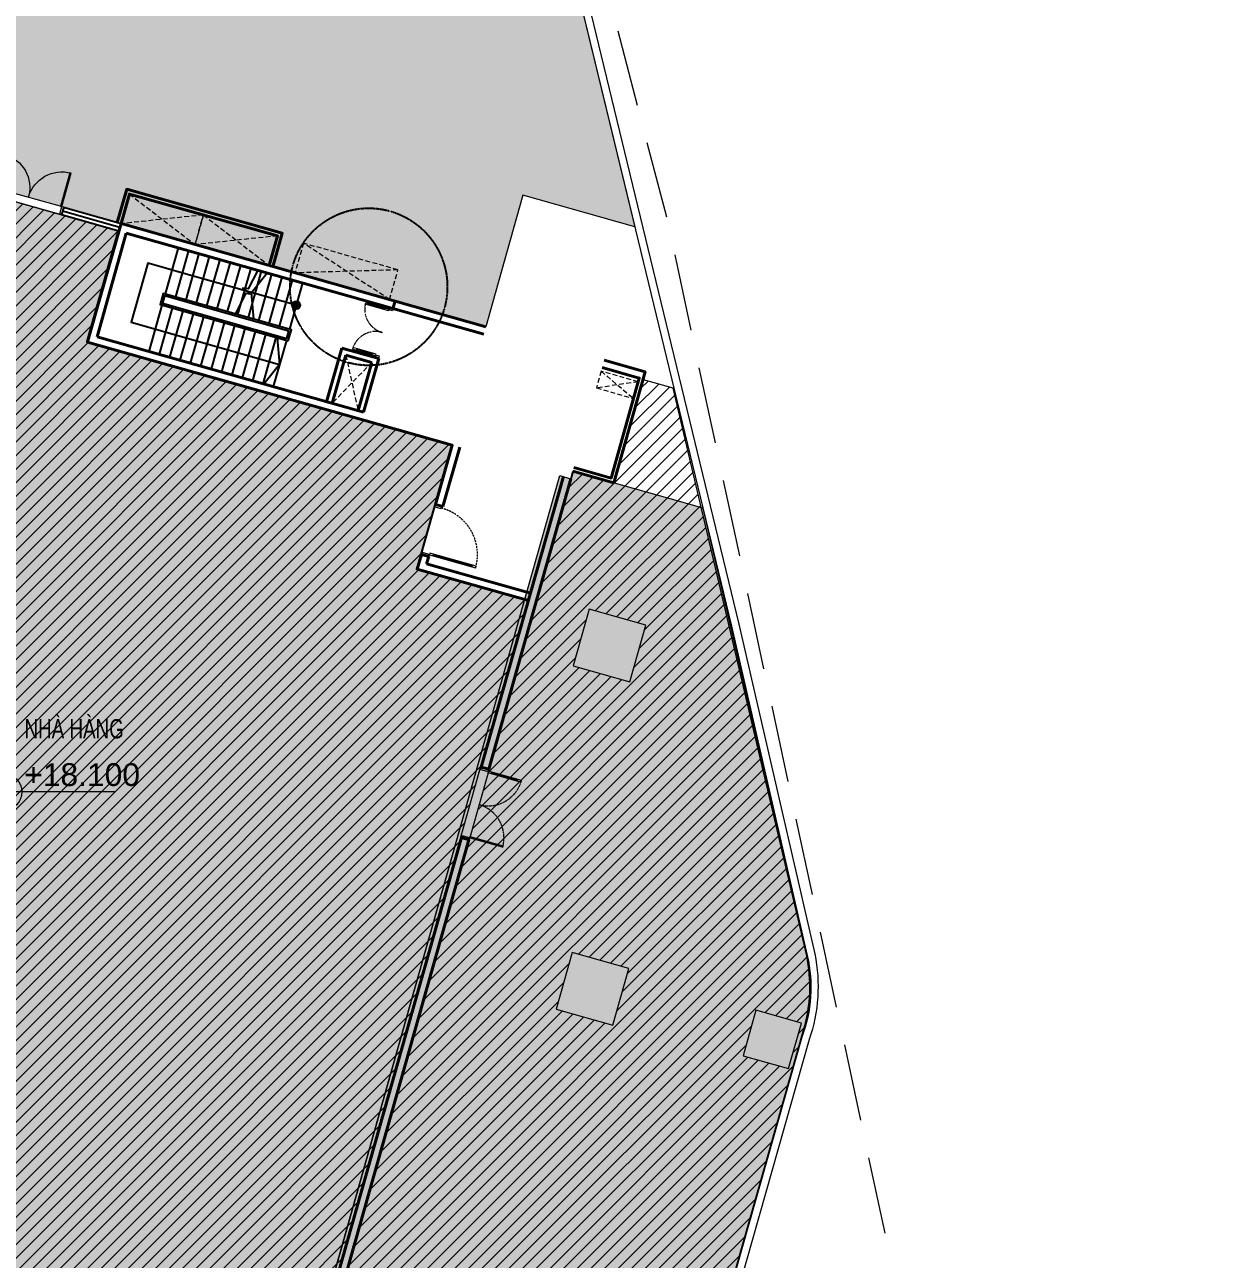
# Model space of a CAD drawing. Header units: millimetres. Extents: x -11451263 to 11578383104, y -507 to 1450429.
# Drawn here: x 12705936 to 12736744, y 1132108 to 1164193 of the extents above; entities that cross this region are included whole.
import ezdxf

# ---------------------------------------------------------------- set-up
doc = ezdxf.new("R2010")
doc.units = ezdxf.units.MM
doc.header["$MEASUREMENT"] = 0
for name, pattern in [('CENTER2', [1.125, 0.75, -0.125, 0.125, -0.125]), ('DASH2-1', [3, 2, -1]), ('HIDDEN', [0.375, 0.25, -0.125]), ('HIDDEN2', [0.1875, 0.125, -0.0625]), ('Xref_ST_MBDV Cot vach 30.7.2022$0$HIDDEN', [0.375, 0.25, -0.125]), ('Xref_ST_MBDV Cot vach 30.7.2022$0$HIDDEN2', [0.1875, 0.125, -0.0625])]:
    doc.linetypes.add(name, pattern=pattern)
doc.layers.get('0').update_dxf_attribs({"linetype": 'CONTINUOUS', "lineweight": 13})
doc.layers.get('Defpoints').update_dxf_attribs({"color": 5, "linetype": 'CONTINUOUS', "lineweight": 13})
for name, color, linetype in [('A-FLOR-STRS-ARROW', 8, 'CONTINUOUS'), ('A-GLAZ', 135, 'CONTINUOUS'), ('KT-Thay', 7, 'CONTINUOUS'), ('NDT Thoat nuoc rua', 3, 'CENTER2')]:
    doc.layers.add(name, color=color, linetype=linetype)
for name, color, linetype, lineweight in [('CUA', 37, 'CONTINUOUS', 13), ('DO DIEN TICH THONG THUY', 141, 'CONTINUOUS', 13), ('KT-Chu viet', 255, 'CONTINUOUS', 20), ('KT-Ghi chu', 26, 'CONTINUOUS', 15), ('KT-Kich thuoc', 159, 'CONTINUOUS', 18), ('KT-lomo nuoc', 3, 'HIDDEN', 5), ('KT-Net cat', 1, 'CONTINUOUS', 40), ('KT-Net cua', 87, 'CONTINUOUS', 9), ('KT-Net thay', 7, 'CONTINUOUS', 25), ('KT-Net to mau', 159, 'CONTINUOUS', 18), ('SPE-MEP-HVAC', 140, 'CONTINUOUS', 0)]:
    doc.layers.add(name, color=color, linetype=linetype, lineweight=lineweight)
doc.styles.add('font unicode ccu', font='arial.ttf')
doc.styles.add('Xref_ST_MBDV Cot vach 30.7.2022$0$Arial', font='arial.ttf', dxfattribs={"width": 0.7})
pattern_1 = [(45, (0, 0), (-176.7766952966369, 176.7766952966369), [])]

# ---------------------------------------------------------------- blocks, each defined once
blk = doc.blocks.new('CAODOSAN')
at = {"layer": 'KT-Ghi chu'}
h = blk.add_hatch(color=256, dxfattribs=at)
edge = h.paths.add_edge_path()
edge.add_ellipse((285.6850406127051, -3.80445271730423e-07), major_axis=(129.8634625370013, 129.863462537001), ratio=0.9999999999999901, start_angle=44.99999988144378, end_angle=134.9999998813966)
edge.add_line((102.0303713493049, -2.328306436538696e-10), (285.6850409932055, -2.328519599359424e-10))
edge.add_line((285.6850409926847, -1.164153218269348e-10), (285.6850409926847, 183.6546703089462))
h = blk.add_hatch(color=256, dxfattribs=at)
edge = h.paths.add_edge_path()
edge.add_ellipse((285.6850409926847, 0), major_axis=(129.863461730703, 129.8634617307027), ratio=0.9999999999999736, start_angle=225.0000000000234, end_angle=314.9999999999766)
edge.add_line((469.3397091152146, -2.328306436538696e-10), (285.6850409916853, -2.328093273717968e-10))
edge.add_line((285.6850409926847, -1.164153218269348e-10), (285.6850409926847, -183.6546695489942))
for p, q in [((285.6850409917533, 285.6850424496224), (285.6850409917533, -285.6850416895468)), ((1406.966578990221, -2.328306436538696e-10), (0, -2.328306436538696e-10))]:
    blk.add_line(p, q, dxfattribs=at)
blk.add_circle((285.6850409926847, 0), 183.654668427603, dxfattribs=at)
at = {"style": 'font unicode ccu'}
for tag, p in [('FL', (493.4913500687107, 59.38122478988953)), ('SL', (489.7535818396136, -291.5645780350314))]:
    blk.add_attdef(tag, p, '', height=230, dxfattribs=at)
blk = doc.blocks.new('double door')
for points in [[(550101.1788338679, 384064.7847221419), (550101.1788338679, 384014.7847221419), (549901.1788338684, 384014.7847221401), (549901.1788338684, 384064.7847221401)], [(549901.1788338684, 384014.7847221401), (549001.1788338684, 384014.7847221401), (549001.1788338684, 383974.7847221401), (549901.1788338684, 383974.7847221401)], [(549901.1788338684, 382214.7847221401), (549001.1788338684, 382214.7847221401), (549001.1788338684, 382254.7847221401), (549901.1788338684, 382254.7847221401)], [(550101.1788338679, 382164.7847221401), (550101.1788338679, 382214.7847221401), (549901.1788338684, 382214.7847221401), (549901.1788338684, 382164.7847221401)]]:
    blk.add_lwpolyline(points, close=True)
at = {"color": 8}
for centre, start, end in [((549901.1788338684, 384014.7847221401), 180, 270), ((549901.1788338684, 382214.7847221401), 90, 180)]:
    blk.add_arc(centre, 900, start, end, dxfattribs=at)
blk = doc.blocks.new('*U344')
for p, q in [((-1260.000000000004, -99.99999999999982), (-1300.000000000004, -99.99999999999987)), ((-1280.000000000004, -99.99999999999982), (-1280.000000000004, -525.0000000000017)), ((-90.00000000000003, -99.99999999999999), (-50.00000000000003, -99.99999999999999)), ((-70.00000000000003, -99.99999999999999), (-70.00000000000016, -525.0000000000018)), ((-1260.000000000004, -525.0000000000017), (-1300.000000000004, -525.0000000000017)), ((-90.00000000000016, -525.0000000000018), (-50.00000000000016, -525.0000000000018))]:
    blk.add_line(p, q)
for points in [[(-1350.000000000004, 99.99999998255913), (-1290.000000000004, 99.99999998255909), (-1290.000000000004, 40.00000000000016), (-1300.000000000004, 40.00000000000017), (-1300.000000000004, 1.70530256582424e-13), (-1350.000000000004, 1.56319401867222e-13)], [(-1300.000000000004, 1.70530256582424e-13), (-1260.000000000004, 1.56319401867222e-13), (-1260.000000000004, -625.0000000000017), (-1300.000000000004, -625.0000000000017)], [(-50, 1.4210854715202e-14), (-90, 2.842170943040401e-14), (-90.00000000000018, -625.0000000000018), (-49.99999999999995, -625.0000000000018)], [(2.66100453930543e-14, 99.99999998255892), (-59.99999999999997, 99.9999999825589), (-59.99999999999999, 40.00000000000001), (-49.99999999999999, 40.00000000000001), (-50, 1.4210854715202e-14), (0, 0)]]:
    blk.add_lwpolyline(points, close=True)
at = {"linetype": 'HIDDEN2'}
for centre, radius, start, end in [((-1300.000000001012, 1.091564172384096e-09), 625.00000000124, 270.0000392677516, 0), ((-49.99999999983451, 2.645776930876309e-10), 625.0000000004187, 180, 269.9999607322483)]:
    blk.add_arc(centre, radius, start, end, dxfattribs=at)
blk = doc.blocks.new('werwrerer')
at = {"layer": 'A-FLOR-STRS-ARROW'}
h = blk.add_hatch(color=256, dxfattribs=at)
edge = h.paths.add_edge_path(flags=0)
edge.add_arc((-12331.56469466165, 7014.003163334914), 99.99999999995295, -269.999948895624, 90.00005110437559, ccw=False)
at = {"layer": 'A-FLOR-STRS-ARROW', "elevation": 1.454275401545444e-10}
for points in [[(-12331.56469465978, 7014.003384606913), (-9171.563871515915, 7013.990783507936), (-8921.563871521503, 7013.991023584269), (-8321.563871521503, 7013.99155875016), (-8321.565298622474, 8613.991558754817), (-12331.56413559057, 8613.987964035943)], [(-11371.55881541222, 7663.975402245298), (-11121.55828025378, 7013.975625228137), (-11371.55774509162, 6413.975402246229)], [(-11121.55774509162, 6413.975625264458), (-11011.49771123752, 6942.266147619113), (-10878.00100553781, 6966.041138687171), (-11118.00306455046, 7063.077800957486), (-10982.05411872454, 7083.596023046412), (-10871.55881541409, 7663.9758481998)]]:
    blk.add_lwpolyline(points, dxfattribs=at)
at = {"layer": 'A-FLOR-STRS-ARROW'}
blk.add_circle((-12331.56469466165, 7014.003163334914), 99.99999999995295, dxfattribs=at)
at = {"layer": 'KT-Net cat'}
for p, q in [((-14772.46801180579, 7761.452904416248, -3.709137056694188e-08), (-14773.77193475887, 9211.452301913872, -3.709136986116692e-08)), ((-14622.60296102427, 7911.587716126814, -3.777186969127058e-08), (-14623.7719954066, 9211.587190496735, -3.777186905909262e-08)), ((-13922.60338465497, 7912.217120354995, -4.094753197738586e-08), (-13923.77227845602, 9212.216594850644, -4.094753198237997e-08)), ((-13772.46857292764, 7762.352053350769, -4.162803117474235e-08), (-13773.77233909257, 9212.351467212662, -4.162803118031244e-08)), ((-7571.256852263585, 6417.927257922478, 1.375573773632793e-06), (-7573.774469746277, 9217.926191830076, 1.375573773632793e-06)), ((-7371.077103294432, 6218.107168585062, -7.066266531630117e-08), (-7373.774550588802, 9218.10602164641, 1.375573773634148e-06)), ((-14772.46801180579, 7761.452904416248, -3.709137056694866e-08), (-13772.4685729295, 7762.3520533517, -4.162803117474235e-08)), ((-14622.60296102427, 7911.587716126814, -3.777186969186011e-08), (-13922.60338465497, 7912.217120354995, -4.094753197738586e-08)), ((-14771.25401449949, 6411.453384497203, -3.709137122341274e-08), (-7571.256852263585, 6417.927257922478, -6.975533305467706e-08)), ((-14771.07416305505, 6211.453465363942, -3.709137132071311e-08), (-14771.25401449949, 6411.453384497203, -3.709137122341274e-08)), ((-14771.07416305505, 6211.453465363942, -3.709137132071311e-08), (-7371.077103294432, 6218.107168584131, -7.066266531977061e-08))]:
    blk.add_line(p, q, dxfattribs=at)
at = {"layer": 'KT-Net thay', "elevation": 1.454275401545444e-10}
blk.add_lwpolyline([(-12081.56407853216, 7963.987039567903), (-12331.56461369619, 8613.986816585064), (-12081.5651488509, 9213.987039567903)], dxfattribs=at)
for points in [[(-12381.56479984336, 7964.07109490782), (-12381.56444305927, 7664.071094910614), (-8921.564366260543, 7663.90119787585), (-8921.564723039046, 7963.90119787585)], [(-12331.56475523859, 7914.071139510721), (-12331.56448765285, 7714.071139506996), (-8971.564410854131, 7713.901153278537), (-8971.564678447321, 7913.9011532804)]]:
    blk.add_lwpolyline(points, close=True, dxfattribs=at)
at = {"layer": 'KT-Thay'}
for p, q in [((-12331.56476346403, 7963.98913109675), (-12331.56545286812, 9213.905161869712)), ((-12051.56476346217, 7963.989285535179), (-12051.56545286812, 9213.90531630721)), ((-11771.56476346403, 7963.989439971745), (-11771.56545286626, 9213.905470744707)), ((-11491.56476346217, 7963.989594408311), (-11491.56545286998, 9213.905625182204)), ((-11211.5647634659, 7963.989748845808), (-11211.56545286998, 9213.90577961877)), ((-10931.56476346403, 7963.989903283305), (-10931.56545286439, 9213.905934057198)), ((-10651.56476346031, 7963.990057720803), (-10651.56545286998, 9213.906088493764)), ((-10371.56476346217, 7963.990212157369), (-10371.56545287184, 9213.906242931262)), ((-10091.5647634659, 7963.990366595797), (-10091.56545287184, 9213.906397368759)), ((-9811.564763465896, 7963.990521031432), (-9811.565452864394, 9213.906551805325)), ((-9531.564763458446, 7963.99067546986), (-9531.565452868119, 9213.906706243753)), ((-9251.564763460308, 7963.990829907358), (-9251.565452868119, 9213.90686068125)), ((-8971.564763465896, 7963.990984344855), (-8971.565452869982, 9213.90701511968)), ((-12331.56436375715, 6414.073190078139), (-12331.56505316496, 7663.989220852032)), ((-12051.5643637646, 6414.073344513774), (-12051.56505316682, 7663.98937528953)), ((-11771.56436376274, 6414.073498952202), (-11771.56505316496, 7663.989529726095)), ((-11491.56436375715, 6414.073653390631), (-11491.56505316496, 7663.989684164524)), ((-11211.56436375901, 6414.073807827197), (-11211.56505316496, 7663.98983860109)), ((-10931.56436375901, 6414.073962264694), (-10931.5650531631, 7663.989993038587)), ((-10651.56436375715, 6414.074116702192), (-10651.56505316682, 7663.990147476085)), ((-10371.56436376274, 6414.074271139689), (-10371.5650531631, 7663.99030191265)), ((-10091.56436375715, 6414.074425577186), (-10091.5650531631, 7663.990456350148)), ((-9811.564363759011, 6414.074580014683), (-9811.565053163096, 7663.990610786714)), ((-9531.564363759011, 6414.074734451249), (-9531.565053168684, 7663.990765224211)), ((-9251.564363766462, 6414.074888888747), (-9251.565053166822, 7663.990919661708)), ((-8971.564363759011, 6414.075043325312), (-8971.565053161234, 7663.991074099205))]:
    blk.add_line(p, q, dxfattribs=at)
at = {"layer": 'CUA', "zscale": -1, "rotation": 89.97301380553962}
blk.add_blockref('*U344', (-14672.4680229146, 7761.405804622918, 1.329798288200612e-07), dxfattribs=at)
blk = doc.blocks.new('*U435')
at = {"linetype": 'HIDDEN', "ltscale": 500}
for p, q in [((320.1221268778434, 1441.361101141281), (0, 0)), ((-353.5010126674359, 1251.014402012662), (673.6231395452794, 190.3466991286193))]:
    blk.add_line(p, q, dxfattribs=at)
blk.add_lwpolyline([(-353.5010126674359, 1251.014402012662), (320.1221268778434, 1441.361101141281), (673.6231395452794, 190.3466991286193), (0, 0)], close=True, dxfattribs=at)
blk = doc.blocks.new('*U437')
at = {"linetype": 'HIDDEN', "ltscale": 500}
for p, q in [((1707.098456839519, 1313.702728419231), (0, 0)), ((-217.5390847184221, 769.8550166231763), (1924.637541557941, 543.847711796055))]:
    blk.add_line(p, q, dxfattribs=at)
blk.add_lwpolyline([(-217.5390847184221, 769.8550166231763), (1707.098456839519, 1313.702728419231), (1924.637541557941, 543.847711796055), (0, 0)], close=True, dxfattribs=at)
blk = doc.blocks.new('*U436')
at = {"linetype": 'HIDDEN', "ltscale": 500}
for p, q in [((839.9530356248578, 704.9673027485641), (0, 0)), ((-122.3657351541124, 433.0434468505366), (962.3187707789704, 271.9238558980275))]:
    blk.add_line(p, q, dxfattribs=at)
blk.add_lwpolyline([(-122.3657351541124, 433.0434468505366), (839.9530356248578, 704.9673027485641), (962.3187707789704, 271.9238558980275), (0, 0)], close=True, dxfattribs=at)
blk = doc.blocks.new('*U371')
for p, q in [((-825.681724070984, 1636.198666714406), (-1466.893990024556, 1355.403120329805)), ((-817.6589885164393, 1617.878303338593), (-833.7044596255289, 1654.51903009022)), ((-1458.871254470011, 1337.082756953991), (-1474.916725579101, 1373.723483705618)), ((-119.6813913199735, 24.00759404262269), (-760.8936572735454, -256.7879523419793)), ((-127.7041268745183, 42.32795741843603), (-111.6586557654287, 5.687230666809349)), ((-768.9163928280902, -238.467588966166), (-752.8709217190005, -275.1083157177927))]:
    blk.add_line(p, q)
for points in [[(-742.1026427464622, 1694.632707862944), (-726.0571716373726, 1657.991981111317), (-1550.473071349078, 1296.969079181267), (-1566.518542458167, 1333.609805932894)], [(-578.956054076991, 1820.660881549142), (-554.8878474133567, 1765.699791421702), (-701.4505482175631, 1701.517997284127), (-705.4619159948355, 1710.678178972033), (-742.1026427464622, 1694.632707862944), (-762.1594816328243, 1740.433616302477)], [(-20.05683888636201, 45.80090843953335), (-36.10230999545161, 82.44163519116005), (-860.5182097071569, -278.58126673889), (-844.4727385980672, -315.2219934905169)], [(183.2034275558331, 80.22726524666453), (159.1352208921987, 135.1883553741045), (12.57252008799228, 71.00656123652963), (16.58388786526468, 61.84637954862296), (-20.05683888636201, 45.80090843953335), (0, 0)]]:
    blk.add_lwpolyline(points, close=True)
at = {"linetype": 'Xref_ST_MBDV Cot vach 30.7.2022$0$HIDDEN2', "ltscale": 200}
for centre, radius, start, end in [((-742.1026427456054, 1694.632707864905), 899.9995063435668, 203.6493024649967, 293.6492631972453), ((-20.0568388859174, 45.8009084394678), 899.9995063423847, 113.6492631972453, 203.649223929494)]:
    blk.add_arc(centre, radius, start, end, dxfattribs=at)
blk = doc.blocks.new('*U373')
blk.add_line((-63.52224243816011, -104.2349495880705), (-1025.341319557326, -525.4285661530464))
for points in [[(183.2034275558333, 80.22726524666405), (207.2716342194676, 25.26617511922404), (60.70893341526101, -38.91561901835053), (56.69756563798865, -29.75543733044378), (20.0568388863619, -45.80090843953349), (0, 0)], [(20.0568388863619, -45.80090843953349), (-1124.965871990938, -547.221880549957), (-1108.920400881848, -583.8626073015835), (36.10230999545144, -82.44163519116)], [(-71.54497799270484, -85.91458621225729), (-55.49950688361537, -122.5553129638838), (-1017.318584002781, -543.7489295288599), (-1033.364055111871, -507.1082027772333)], [(724.7380774389808, -1156.397262509702), (700.6698707753465, -1101.436172382262), (554.1071699711399, -1165.617966519837), (558.1185377484122, -1174.778148207743), (521.4778109967856, -1190.823619316833), (541.5346498831474, -1236.624527756366)]]:
    blk.add_lwpolyline(points, close=True)
at = {"linetype": 'Xref_ST_MBDV Cot vach 30.7.2022$0$HIDDEN', "ltscale": 200}
blk.add_arc((20.0568388863619, -45.80090843953349), 1249.999999878785, 203.6492631972487, 293.6492631972461, dxfattribs=at)
blk = doc.blocks.new('WWW')
at = {"layer": 'Defpoints', "linetype": 'DASH2-1', "lineweight": 13, "ltscale": 1000, "flags": 128}
blk.add_lwpolyline([(11429816.83619249, 1022160.11654377), (11450185.49670112, 1019986.391927242), (11488615.66733754, 1021167.255579472), (11491469.21243858, 1024811.360972404), (11462655.78743005, 1159053.890039921), (11457975.31629252, 1176930.890178204), (11455625.97722399, 1177744.852323532), (11446686.1578691, 1170981.351434231), (11423166.61122441, 1153069.948107719), (11399484.09766066, 1135982.713739872, 0.6848770391193201), (11429816.83619249, 1022160.116543293)], format="xyb", dxfattribs=at)
blk = doc.blocks.new('l5 hatch n')
at = {"true_color": 0xf7f8a5}
h = blk.add_hatch(color=51, dxfattribs=at)
h.dxf.hatch_style = 1
edge = h.paths.add_edge_path()
edge.add_arc((12684587.4922486, 1140504.033595705), 5131.608384792716, 246.7909091952591, 342.0630793144132)
edge.add_line((12689469.68470691, 1138923.653446867), (12693262.23753015, 1152443.42031826))
edge.add_line((12693262.23753015, 1152443.42031826), (12696165.53180598, 1151632.990981469))
edge.add_line((12696165.53180598, 1151632.990981469), (12698169.82998233, 1158813.530870266))
edge.add_line((12698169.82998233, 1158813.530870266), (12695275.63454846, 1159626.127543663))
edge.add_line((12695275.63454846, 1159626.127543663), (12695537.22942532, 1160229.370338423))
edge.add_line((12695537.22942532, 1160229.370338423), (12695976.30983838, 1160975.614203068))
edge.add_line((12695976.30983838, 1160975.614203068), (12696486.57634017, 1161622.453649255))
edge.add_line((12696486.57634017, 1161622.453649255), (12696983.76233744, 1162114.516994335))
edge.add_line((12696983.76233744, 1162114.516994335), (12710894.65941121, 1173414.632316102))
edge.add_arc((12714070.3126922, 1169505.275227614), 5036.650335926849, 18.88153911177801, 129.0876843685117, ccw=False)
edge.add_line((12718835.93924657, 1171135.198584908), (12721789.07813735, 1158939.459373428))
edge.add_line((12721789.07813735, 1158939.459373428), (12718882.82949293, 1159760.680695101))
edge.add_line((12718882.82949293, 1159760.680695101), (12718162.23094282, 1157210.533723067))
edge.add_line((12718162.23094282, 1157210.533723067), (12717917.50149949, 1156344.453644545))
edge.add_line((12717917.50149949, 1156344.453644545), (12706949.70882539, 1159453.73292467))
edge.add_line((12706949.70882539, 1159453.73292467), (12704131.02698927, 1160227.157969425))
edge.add_arc((12703605.79385841, 1157070.374634139), 3200.179818023352, 80.55352660789525, 164.2183450751816)
edge.add_line((12700526.24442363, 1157940.734414011), (12694732.35493939, 1137436.572840147))
edge.add_arc((12688601.94945583, 1138821.960795658), 6284.995718383499, 289.3405762973242, 347.2658373715151, ccw=False)
edge.add_arc((12688601.95420419, 1138821.953708923), 6284.987459005152, 240.7549461340412, 289.3405568487875, ccw=False)
edge.add_line((12685531.44922193, 1133338.062160596), (12682565.18830405, 1135787.711790449))
at = {"true_color": 0xf1f36d}
h = blk.add_hatch(color=51, dxfattribs=at)
h.dxf.hatch_style = 1
edge = h.paths.add_edge_path()
edge.add_line((12656298.80134766, 1109535.557435368), (12653221.62198788, 1105809.459323321))
edge.add_line((12653221.62198788, 1105809.459323321), (12649655.68752882, 1101491.492040846))
edge.add_line((12649655.68752882, 1101491.492040846), (12652123.06419075, 1099453.839752336))
edge.add_line((12652123.06419075, 1099453.839752336), (12653523.9519049, 1101150.163338106))
edge.add_line((12653523.9519049, 1101150.163338106), (12659406.68150398, 1096292.068830307))
edge.add_line((12659406.68150398, 1096292.068830307), (12653633.6088363, 1089295.89890154))
edge.add_arc((12644815.77868873, 1100363.76897565), 14151.03800040059, 285.2089487290357, 308.54451609283365, ccw=False)
edge.add_line((12648528.16053081, 1086708.363542365), (12639997.49780938, 1083466.374458999))
edge.add_arc((12638541.68254624, 1087297.068728429), 4098.001545417509, 185.0009522752696, 290.80877027961463, ccw=False)
edge.add_arc((12696752.90760365, 1084935.442649985), 62325.86542817719, 168.3731970776644, 178.1570554483237, ccw=False)
edge.add_arc((12696843.70367224, 1084920.722239567), 62417.76527470844, 161.7911481637545, 168.3767589851651, ccw=False)
edge.add_arc((12644152.25847912, 1102453.095281032), 6888.964314798, 146.5663284402962, 163.3658190839157, ccw=False)
edge.add_line((12638403.25095712, 1106248.716685041), (12646045.28472279, 1115493.601350392))
edge.add_arc((12646662.25335985, 1114983.600920159), 800.4690737037384, 50.484602841932826, 140.4220835182263, ccw=False)
edge.add_line((12647171.58027014, 1115601.125685986), (12648430.3880579, 1114561.554957429))
edge.add_arc((12648856.735912, 1115077.816125907), 669.5506603502787, 230.4488270478515, 324.9010922184792)
edge.add_line((12649404.53593456, 1114692.831422233), (12653634.7882432, 1119815.209846795))
edge.add_arc((12652784.47813034, 1120517.427843955), 1102.786200299066, 320.4488276841646, 392.3574911413926)
edge.add_arc((12656621.19350976, 1122948.29038935), 3439.182273536708, 132.6961391522161, 212.3574911413992, ccw=False)
edge.add_line((12654289.04911451, 1125475.952793689), (12666004.72675876, 1139669.725482965))
edge.add_line((12666004.72675876, 1139669.725482965), (12667791.13812613, 1141343.918540631))
edge.add_arc((12671647.26861477, 1137229.318191882), 5639.120354746039, 51.52005292279148, 133.1426992224218, ccw=False)
edge.add_line((12675156.15877705, 1141643.768124132), (12685404.16517224, 1133183.793658648))
edge.add_arc((12688605.27885574, 1138819.223067315), 6481.141368215428, 240.4019661416034, 283.60976593788)
edge.add_arc((12688605.27885575, 1138819.223067312), 6481.141368212295, 283.6097659378702, 344.3508600315127)
edge.add_line((12694846.17450415, 1137070.96252022), (12699656.29223404, 1154126.535119132))
edge.add_line((12699656.29223404, 1154126.535119132), (12700718.70818416, 1157886.349665378))
edge.add_arc((12703605.66459206, 1157070.578435883), 2999.999999998468, 74.1697540422137, 164.2212270996967, ccw=False)
edge.add_line((12704424.02905953, 1159956.800810957), (12708354.93456482, 1158842.225087786))
edge.add_line((12708354.93456482, 1158842.225087786), (12707538.30266055, 1155962.113147489))
edge.add_line((12707538.30266055, 1155962.113147489), (12717047.34468338, 1153265.030596474))
edge.add_line((12717047.34468338, 1153265.030596474), (12716133.74354226, 1150042.01286954))
edge.add_line((12716133.74354226, 1150042.01286954), (12718927.12437144, 1149252.683279211))
edge.add_line((12718927.12437144, 1149252.683279211), (12710153.50368851, 1118203.468706878))
edge.add_line((12710153.50368851, 1118203.468706878), (12688240.19109857, 1124395.544198849))
edge.add_arc((12687913.88261041, 1123240.761634654), 1200.000000004759, 74.2212272805186, 140.4475101563667)
edge.add_line((12686988.63276804, 1124004.903459972), (12684675.03587604, 1121203.387725945))
edge.add_line((12684675.03587604, 1121203.387725945), (12673533.34863237, 1130404.611428166))
edge.add_line((12673533.34863237, 1130404.611428166), (12668249.36014265, 1124006.272497059))
edge.add_line((12668249.36014265, 1124006.272497059), (12674302.07586798, 1119007.712615399))
edge.add_line((12674302.07586798, 1119007.712615399), (12672391.77459775, 1116694.544181657))
edge.add_line((12672391.77459775, 1116694.544181657), (12666338.98353315, 1121693.166096698))
edge.add_line((12666338.98353315, 1121693.166096698), (12662391.073776, 1116912.579542304))
edge.add_line((12662391.073776, 1116912.579542304), (12670022.46730101, 1110610.288206432))
edge.add_line((12670022.46730101, 1110610.288206432), (12668112.16612281, 1108297.119984699))
edge.add_line((12668112.16612281, 1108297.119984699), (12660417.05188652, 1114522.341950322))
edge.add_line((12660417.05188652, 1114522.341950322), (12656298.80134766, 1109535.557435368))
at = {"true_color": 0xd0c825}
h = blk.add_hatch(color=52, dxfattribs=at)
h.dxf.hatch_style = 1
edge = h.paths.add_edge_path()
edge.add_line((12653221.54028233, 1105809.360387622), (12656531.1886069, 1109820.207334183))
edge.add_line((12656531.1886069, 1109820.207334183), (12664318.84109465, 1103388.871476878))
edge.add_line((12664318.84109465, 1103388.871476878), (12674410.01311976, 1115604.937494554))
edge.add_line((12674410.01311976, 1115604.937494554), (12675335.27969686, 1114840.817614503))
edge.add_line((12675335.27969686, 1114840.817614503), (12680975.06869196, 1121667.515478388))
edge.add_line((12680975.06869196, 1121667.515478388), (12677927.34151939, 1124184.202651159))
edge.add_line((12677927.34151939, 1124184.202651159), (12677799.98809209, 1124029.991417601))
edge.add_line((12677799.98809209, 1124029.991417601), (12676049.86904357, 1121908.768906121))
edge.add_line((12676049.86904357, 1121908.768906121), (12673659.44352633, 1123883.112491033))
edge.add_line((12673659.44352633, 1123883.112491033), (12675537.90656697, 1126157.728195926))
edge.add_line((12675537.90656697, 1126157.728195926), (12672260.99307659, 1128863.926375085))
edge.add_line((12672260.99307659, 1128863.926375085), (12673533.3486408, 1130404.611421202))
edge.add_line((12673533.3486408, 1130404.611421202), (12682091.99769846, 1123336.557647576))
edge.add_line((12682091.99769846, 1123336.557647576), (12684675.03587775, 1121203.387728025))
edge.add_line((12684675.03587775, 1121203.387728025), (12686988.61520918, 1124004.88219859))
edge.add_arc((12687913.88261041, 1123240.761634658), 1200.000000000648, 74.22122728038158, 140.4488267477348, ccw=False)
edge.add_line((12688240.19109857, 1124395.544198849), (12691580.75259921, 1123451.597167782))
edge.add_line((12691580.75259921, 1123451.597167782), (12690669.80784393, 1120227.829856598))
edge.add_line((12690669.80784393, 1120227.829856598), (12694134.15711283, 1119248.903353974))
edge.add_line((12694134.15711283, 1119248.903353974), (12693372.76996311, 1116554.409541836))
edge.add_line((12693372.76996311, 1116554.409541836), (12703958.27679706, 1113563.248384622))
edge.add_line((12703958.27679706, 1113563.248384622), (12705630.60536487, 1119481.510609534))
edge.add_line((12705630.60536487, 1119481.510609534), (12707372.40367108, 1118989.328014743))
edge.add_line((12707372.40367108, 1118989.328014743), (12705690.45350248, 1113073.801176439))
edge.add_line((12705690.45350248, 1113073.801176439), (12715219.09126942, 1110380.787888815))
edge.add_line((12715219.09126942, 1110380.787888815), (12716089.37301481, 1113460.651815395))
edge.add_line((12716089.37301481, 1113460.651815395), (12714355.38897377, 1113950.626079463))
edge.add_line((12714355.38897377, 1113950.626079463), (12713104.30842312, 1114304.516252319))
edge.add_line((12713104.30842312, 1114304.516252319), (12712911.8595886, 1114358.953795352))
edge.add_line((12712911.8595886, 1114358.953795352), (12713659.53761279, 1117004.932176647))
edge.add_line((12713659.53761279, 1117004.932176647), (12710099.11893093, 1118011.004948884))
edge.add_line((12710099.11893093, 1118011.004948884), (12719838.06911317, 1152476.45141))
edge.add_line((12719838.06911317, 1152476.45141), (12720126.76474443, 1152394.874253343))
edge.add_line((12720126.76474443, 1152394.874253343), (12720181.07984723, 1152587.357700811))
edge.add_line((12720181.07984723, 1152587.357700811), (12723035.99638287, 1151780.639878468))
edge.add_line((12723035.99638287, 1151780.639878468), (12723488.42942354, 1151652.795231252))
edge.add_line((12723488.42942354, 1151652.795231252), (12723558.59681522, 1151631.781298203))
edge.add_line((12723558.59681522, 1151631.781298203), (12726270.87126423, 1140000.852416429))
edge.add_arc((12722707.27613944, 1139169.839854852), 3659.20648377699, -20.62997097686349, 13.126505347259808, ccw=False)
edge.add_line((12726131.83733227, 1137880.587076103), (12717226.81212441, 1106474.836177157))
edge.add_line((12717226.81212441, 1106474.836177157), (12703088.12013027, 1110483.828320636))
edge.add_line((12703088.12013027, 1110483.828320636), (12703142.49899138, 1110676.293836714))
edge.add_line((12703142.49899138, 1110676.293836714), (12689790.07579277, 1114385.110276036))
edge.add_line((12689790.07579277, 1114385.110276036), (12684557.68933789, 1118705.690776347))
edge.add_line((12684557.68933789, 1118705.690776347), (12682513.49110512, 1120393.785630547))
edge.add_line((12682513.49110512, 1120393.785630547), (12672645.15164835, 1108444.293324454))
edge.add_line((12672645.15164835, 1108444.293324454), (12676732.67152417, 1105069.151408483))
edge.add_line((12676732.67152417, 1105069.151408483), (12675354.21755942, 1103400.068305308))
edge.add_arc((12674378.79474544, 1082968.317322627), 20455.02133668669, 87.26674382541839, 114.3025353969381)
edge.add_arc((12674378.79474545, 1082968.317322573), 20455.02133674201, 114.3025353969195, 128.745856548091)
edge.add_line((12661576.67043913, 1098921.796915812), (12653221.54028233, 1105809.360387622))
for points, elevation in [([(12682565.18830405, 1135787.711790449, 0.4414287626371316), (12689469.68470691, 1138923.653446867), (12693262.23753015, 1152443.42031826), (12696165.53180598, 1151632.990981469), (12698169.82998233, 1158813.530870266), (12695275.63454846, 1159626.127543663), (12695537.22942532, 1160229.370338423), (12695976.30983838, 1160975.614203068), (12696486.57634017, 1161622.453649255), (12696983.76233744, 1162114.516994335), (12710894.65941121, 1173414.632316102, -0.5217108144729766), (12718835.93924657, 1171135.198584908), (12721789.07813735, 1158939.459373428), (12718882.82949293, 1159760.680695101), (12718162.23094282, 1157210.533723067), (12717917.50149949, 1156344.453644545), (12706949.70882539, 1159453.73292467), (12704131.02698927, 1160227.157969425, 0.3821869675191892), (12700526.24442363, 1157940.734414011), (12694732.35493939, 1137436.572840147, -0.2582696923616686), (12690683.43130833, 1132891.648453309, -0.2152286726347439), (12685531.44922193, 1133338.062160596), (12682565.18830405, 1135787.711790449, 0.8659839371369549)], 1.530287798322521e-10), ([(12667791.13812613, 1141343.918540631, -0.3720091501662979), (12675156.15877705, 1141643.768124132), (12685404.16517224, 1133183.793658648, 0.190795473922536), (12690130.34183176, 1132520.066270253, 0.2714180074782772), (12694846.17450415, 1137070.96252022), (12699656.29223404, 1154126.535119132), (12700718.70818416, 1157886.349665378, -0.4144767146073327), (12704424.02905953, 1159956.800810957), (12708354.93456482, 1158842.225087786), (12707538.30266055, 1155962.113147489), (12717047.34468338, 1153265.030596474), (12716133.74354226, 1150042.01286954), (12718927.12437144, 1149252.683279211), (12710153.50368851, 1118203.468706878), (12688240.19109857, 1124395.544198849, 0.297287786891019), (12686988.63276804, 1124004.903459972), (12684675.03587604, 1121203.387725945), (12673533.34863237, 1130404.611428166), (12668249.36014265, 1124006.272497059), (12674302.07586798, 1119007.712615399), (12672391.77459775, 1116694.544181657), (12666338.98353315, 1121693.166096698)], 3.807828033907247e-10), ([(12710099.11893093, 1118011.004948884), (12719838.06911317, 1152476.45141), (12720126.76474443, 1152394.874253343), (12720181.07984723, 1152587.357700811), (12723035.99638287, 1151780.639878468), (12723488.42942354, 1151652.795231252), (12723558.59681522, 1151631.781298203), (12726270.87126423, 1140000.852416429, -0.1483648677375118), (12726131.83733227, 1137880.587076103), (12717226.81212441, 1106474.836177157)], 1.386248028693859e-08)]:
    blk.add_lwpolyline(points, format="xyb", dxfattribs=dict(elevation=elevation))
blk = doc.blocks.new('A$C59794006')
at = {"layer": 'NDT Thoat nuoc rua'}
blk.add_circle((-31958.77994917519, 132072.3219402602, 1.232455771270315e-05), 2043.530517833414, dxfattribs=at)
blk = doc.blocks.new('*U498')
at = {"layer": 'KT-lomo nuoc', "ltscale": 500}
for p, q in [((-2278.568247063789, -1144.835372695558), (-359.1611217704217, 714.8356432029664)), ((-2637.72936883421, -429.9904324402519), (0, -0.009297052340116352))]:
    blk.add_line(p, q, dxfattribs=at)
blk.add_lwpolyline([(-2278.568247063789, -1144.835372695558), (-2637.72936883421, -429.9904324402519), (-359.1611217704217, 714.8356432029664), (0, -0.009297052340116352)], close=True, dxfattribs=at)

msp = doc.modelspace()

# ---------------------------------------------------------------- hatches: boundary and pattern name
at = {"layer": 'DO DIEN TICH THONG THUY'}
h = msp.add_hatch(dxfattribs=at)
h.set_pattern_fill('ANSI31', color=256, scale=2000)
h.set_pattern_definition(pattern_1)
edge = h.paths.add_edge_path(flags=16)
edge.add_arc((12676284.85399837, 1129496.239014015), 765, 0, 360)
edge = h.paths.add_edge_path(flags=16)
edge.add_arc((12700955.42256879, 1153759.437896409), 765, 0, 360)
edge = h.paths.add_edge_path(flags=16)
edge.add_arc((12698589.68594214, 1145387.26433076), 765, 0, 360)
edge = h.paths.add_edge_path(flags=16)
edge.add_arc((12696223.94931548, 1137015.090765114), 765, 0, 360)
edge = h.paths.add_edge_path(flags=16)
edge.add_arc((12691270.09134918, 1124383.632634618), 765, 0, 360)
edge = h.paths.add_edge_path(flags=16)
edge.add_arc((12693858.21290864, 1128642.917159338), 765, 0, 360)
edge = h.paths.add_edge_path(flags=16)
edge.add_arc((12687505.64097479, 1129891.763513735), 765, 0, 360)
edge = h.paths.add_edge_path(flags=16)
edge.add_arc((12681028.76916716, 1135240.607462442), 765, 0, 360)
edge = h.paths.add_edge_path(flags=16)
edge.add_arc((12676171.11531145, 1139252.240423974), 765, 0, 360)
edge = h.paths.add_edge_path(flags=16)
edge.add_arc((12668814.43441906, 1139452.605388946), 765, 0, 360)
edge = h.paths.add_edge_path()
edge.add_line((12660618.0955962, 1133116.294801484), (12661774.67977608, 1132161.144187817))
edge.add_line((12661774.67977608, 1132161.144187817), (12660943.9493438, 1131155.219402785))
edge.add_line((12660943.9493438, 1131155.219402785), (12664550.87870849, 1128182.445270939))
edge.add_line((12664550.87870849, 1128182.445270939), (12669531.97286336, 1134224.023291411))
edge.add_arc((12671858.66182366, 1132305.740230088), 3015.508484702943, 50.45854521796491, 140.4954742065073, ccw=False)
edge.add_line((12673778.44411294, 1134631.192311529), (12677224.03579884, 1131791.390149101))
edge.add_line((12677224.03579884, 1131791.390149101), (12675183.58391025, 1129320.623486632))
edge.add_line((12675183.58391025, 1129320.623486632), (12684800.37497924, 1121378.71631859))
edge.add_line((12684800.37497924, 1121378.71631859), (12686977.04936666, 1124014.433705632))
edge.add_arc((12687913.88261003, 1123240.761635872), 1214.99999893561, 74.2212272472322, 140.4488267809248, ccw=False)
edge.add_line((12688244.26995468, 1124409.978980899), (12710239.37954154, 1118194.78960973))
edge.add_line((12710239.37954154, 1118194.78960973), (12719004.84261177, 1149215.13497539))
edge.add_line((12719004.84261177, 1149215.13497539), (12716115.22990296, 1150031.656944695))
edge.add_line((12716115.22990296, 1150031.656944695), (12717026.17484334, 1153255.425239264))
edge.add_line((12717026.17484334, 1153255.425239264), (12707549.99076439, 1155933.124761953))
edge.add_line((12707549.99076439, 1155933.124761953), (12708366.67341168, 1158823.305319676))
edge.add_line((12708366.67341168, 1158823.305319676), (12704419.93847454, 1159942.369073485))
edge.add_arc((12703605.66600884, 1157070.577740954), 2985.000017755888, 74.16975771881688, 164.2212272073828)
edge.add_line((12700733.14436436, 1157882.27011373), (12694857.37047026, 1137055.357126778))
edge.add_arc((12688605.28026027, 1138819.22239432), 6496.141368214844, 240.3904148028216, 344.2449621740381, ccw=False)
edge.add_line((12685395.61917933, 1133171.397288907), (12674943.50351473, 1141809.616182192))
edge.add_arc((12671808.72783129, 1138016.584490056), 4920.762949279338, 50.42774941517961, 112.6359733408078)
edge.add_arc((12673781.53613584, 1133285.591425762), 10046.60609756933, 112.6359733408056, 140.6167613976565)
edge.add_line((12666016.32113206, 1139660.207494579), (12664948.08066024, 1138359.50272679))
edge.add_line((12664948.08066024, 1138359.50272679), (12666104.69630604, 1137404.326127385))
edge.add_line((12666104.69630604, 1137404.326127385), (12665130.44260648, 1136224.610174756))
edge.add_line((12665130.44260648, 1136224.610174756), (12663973.85833919, 1137179.760860602))
edge.add_line((12663973.85833919, 1137179.760860602), (12660618.0955962, 1133116.294801484))
h = msp.add_hatch(dxfattribs=at)
h.set_pattern_fill('ANSI31', color=256, scale=2000)
h.set_pattern_definition(pattern_1)
h.paths.add_polyline_path([(12720607.0950816, 1149001.390247741), (12720191.05160927, 1147529.042528691), (12721663.39932832, 1147112.999056357), (12722079.44376072, 1148585.347312439)], flags=16)
h.paths.add_polyline_path([(12720165.9962189, 1140085.369132365), (12719749.95274656, 1138613.021413315), (12721222.30046561, 1138196.977940981), (12721638.34489802, 1139669.326197063)], flags=16)
h.paths.add_polyline_path([(12717800.26036909, 1131713.195347206), (12717384.21689675, 1130240.847628156), (12718856.5646158, 1129824.804155821), (12719272.60904821, 1131297.152411903)], flags=16)
h.paths.add_polyline_path([(12715434.52296559, 1123341.022001075), (12715018.47949325, 1121868.674282025), (12716490.8272123, 1121452.630809691), (12716906.87164471, 1122924.979065773)], flags=16)
h.paths.add_polyline_path([(12724936.80302604, 1138581.401564792), (12724602.33670347, 1137397.749471027), (12725785.98879724, 1137063.283148463), (12726120.4551198, 1138246.935242227)], flags=16)
h.paths.add_polyline_path([(12722571.06562254, 1130209.228218661), (12722236.59929997, 1129025.576124897), (12723420.25139374, 1128691.109802333), (12723754.7177163, 1129874.761896096)], flags=16)
h.paths.add_polyline_path([(12720205.32821904, 1121837.05487253), (12719870.86189647, 1120653.402778765), (12721054.51399024, 1120318.936456202), (12721388.9803128, 1121502.588549965)], flags=16)
edge = h.paths.add_edge_path()
edge.add_line((12722012.39161708, 1154963.93491466), (12721251.00442833, 1152269.440241338))
edge.add_line((12721251.00442833, 1152269.440241338), (12720191.50542149, 1152568.82438126))
edge.add_line((12720191.50542149, 1152568.82438126), (12710460.71295953, 1118132.247479303))
edge.add_line((12710460.71295953, 1118132.247479303), (12713925.68209529, 1117153.146026464))
edge.add_line((12713925.68209529, 1117153.146026464), (12713290.12344399, 1114906.304694237))
edge.add_line((12713290.12344399, 1114906.304694237), (12714541.13320143, 1114552.805017038))
edge.add_line((12714541.13320143, 1114552.805017038), (12714373.90262583, 1113960.982193477))
edge.add_line((12714373.90262583, 1113960.982193477), (12718965.99473061, 1112663.387875285))
edge.add_line((12718965.99473061, 1112663.387875285), (12726183.47050923, 1138095.398377383))
edge.add_arc((12722304.40612732, 1139196.257203224), 4032.24883079567, 344.1563265621484, 371.4635442481339)
edge.add_line((12726256.21707243, 1139997.644055848), (12722789.40447786, 1154744.373286447))
edge.add_line((12722789.40447786, 1154744.373286447), (12722012.39161708, 1154963.93491466))

# ---------------------------------------------------------------- linework, layer by layer
at = {"layer": 'A-GLAZ'}
msp.add_line((12706949.70882539, 1159453.73292467), (12706893.96798984, 1159256.470068908), dxfattribs=at)
for points in [[(12706893.96798984, 1159256.470068908), (12708385.18338912, 1158833.648283998)], [(12706921.16037513, 1159352.701988004), (12708412.37578567, 1158929.880199902)], [(12706948.35276042, 1159448.933907101), (12708439.5681797, 1159026.112116521)]]:
    msp.add_lwpolyline(points, dxfattribs=at)
at = {"layer": 'DO DIEN TICH THONG THUY', "elevation": 2.697206872064481e-08}
msp.add_lwpolyline([(12669531.97286336, 1134224.023291411, -0.4144023541561863), (12673778.44411294, 1134631.192311529), (12677224.03579884, 1131791.390149101), (12675183.58391025, 1129320.623486632), (12684800.37497924, 1121378.71631859), (12686977.04936666, 1124014.433705632, -0.2972940396488661), (12688244.26995468, 1124409.978980899), (12710239.37954154, 1118194.78960973), (12719004.84261177, 1149215.13497539), (12716115.22990296, 1150031.656944695), (12717026.17484334, 1153255.425239264), (12707549.99076439, 1155933.124761953), (12708366.67341168, 1158823.305319676), (12704419.93847454, 1159942.369073485, 0.4144766963598117), (12700733.14436436, 1157882.27011373), (12694857.37047026, 1137055.357126778, -0.4869472006344374), (12685395.61917933, 1133171.397288907), (12674943.50351473, 1141809.616182192, 0.2783032146391399), (12669914.84974525, 1142558.294938577, 0.1226994700688916)], format="xyb", dxfattribs=at)
at = {"layer": 'DO DIEN TICH THONG THUY'}
msp.add_lwpolyline([(12722012.39161708, 1154963.93491466), (12721251.00442833, 1152269.440241338), (12720191.50542149, 1152568.82438126), (12710460.71295953, 1118132.247479303), (12713925.68209529, 1117153.146026464), (12713290.12344399, 1114906.304694237), (12714541.13320143, 1114552.805017038), (12714373.90262583, 1113960.982193477), (12718965.99473061, 1112663.387875285), (12726183.47050923, 1138095.398377383, 0.1197172845294666), (12726256.21707243, 1139997.644055848), (12722789.40447786, 1154744.373286447)], format="xyb", close=True, dxfattribs=at)
for points, elevation in [([(12720607.0950816, 1149001.390247741), (12720191.05160927, 1147529.042528691), (12721663.39932832, 1147112.999056357), (12722079.44376072, 1148585.347312439)], 2.697206872064481e-08), ([(12720165.9962189, 1140085.369132365), (12719749.95274656, 1138613.021413315), (12721222.30046561, 1138196.977940981), (12721638.34489802, 1139669.326197063)], 2.708572779761246e-08), ([(12724936.80302604, 1138581.401564792), (12724602.33670347, 1137397.749471027), (12725785.98879724, 1137063.283148463), (12726120.4551198, 1138246.935242227)], 2.704913210558889e-08)]:
    msp.add_lwpolyline(points, close=True, dxfattribs=dict(at, elevation=elevation))
at = {"layer": 'KT-Net cat'}
for p, q in [((12715559.81969558, 1157010.664205515, 1.338108647625639e-06), (12717917.50068398, 1156344.450758524)), ((12715505.4349244, 1156818.20045136, 1.338108647625639e-06), (12717863.1159128, 1156151.987004369)), ((12707622.88915714, 1156135.944376811, 2.750773792580499e-06), (12707568.50438598, 1155943.480622652, 1.30453735361624e-06)), ((12707815.3529113, 1156081.559605646, 1.305444685880941e-06), (12714744.04842243, 1154123.707741609, 1.338108649085185e-06)), ((12707568.50438598, 1155943.480622652, 1.30453735361624e-06), (12714689.66365127, 1153931.243987449, 1.338108649084426e-06)), ((12719934.30098644, 1152449.259010933), (12717799.99401511, 1144896.099658537)), ((12720126.76474443, 1152394.874253343), (12717992.45777563, 1144841.714909905)), ((12716717.16651314, 1152086.401726357, -1.507614618515732e-09), (12716717.16651949, 1152086.401724565, -1.507614618515732e-09)), ((12717799.99401511, 1144896.099658537), (12717992.45777563, 1144841.714909905)), ((12717283.338818, 1143067.693957578), (12710847.96789405, 1120293.377641634)), ((12717475.80257853, 1143013.309208945), (12711040.43165457, 1120238.992893001)), ((12717283.338818, 1143067.693957578), (12717475.80257853, 1143013.309208945))]:
    msp.add_line(p, q, dxfattribs=at)
for points, elevation in [([(12708342.42897684, 1159050.093543442), (12708587.16054137, 1159916.180409497), (12712628.9857554, 1158774.075330986), (12712382.47131309, 1157904.664908431)], 1.457078865743953e-05), ([(12708438.66085096, 1159022.901147354), (12708656.20001939, 1159792.756139298), (12712505.47498385, 1158705.060295788), (12712286.26390966, 1157931.943756012)], 1.457078865743953e-05), ([(12714689.66365127, 1153931.243987449), (12717047.34468338, 1153265.030596474), (12716612.26651331, 1151725.320145505)], -1.507614618515732e-09), ([(12717239.80843756, 1153210.645825357), (12716804.7302713, 1151670.935387915)], -1.507614618515732e-09), ([(12716804.7302713, 1151670.935387915), (12716612.26651331, 1151725.320145505)], -1.507614618515732e-09)]:
    msp.add_lwpolyline(points, dxfattribs=dict(at, elevation=elevation))
for points in [[(12720181.14949646, 1152587.33801993), (12721240.6485033, 1152287.953880007), (12722056.42046139, 1155174.912352921), (12720996.92133323, 1155474.296482207)], [(12720208.34187525, 1152683.569898928), (12721171.6090031, 1152411.3781378), (12721905.80382374, 1155009.640969941), (12720942.53658319, 1155281.832722076)], [(12716242.51305744, 1150426.940385532), (12716133.74354226, 1150042.01286954)], [(12716434.97681543, 1150372.555627942), (12716242.51305744, 1150426.940385532)], [(12716434.97681543, 1150372.555627942), (12716380.59205784, 1150180.091869946)], [(12719023.35625044, 1149225.490900418), (12716133.74354226, 1150042.012869541)], [(12719077.74100803, 1149417.954658414), (12716380.59205784, 1150180.091869946)]]:
    msp.add_lwpolyline(points, dxfattribs=at)
at = {"layer": 'KT-Net cua', "elevation": -2.108423794027069e-09}
for points in [[(12669830.55075567, 1142756.086208699, -0.2928743732055457), (12675287.71339066, 1141794.509921329), (12681281.7861587, 1136844.379550725, 0.5644825679610956), (12689365.97738051, 1139284.669941103), (12695085.28005344, 1159688.036122554, -0.1237807818447552), (12696854.45024449, 1162267.144696137), (12710989.16260947, 1173749.06990321, -0.5060665347596186), (12719028.22578766, 1171190.924873532), (12724495.62320385, 1148611.914701797), (12726466.35739189, 1140043.183588475, -0.1334181393599056), (12726322.77527029, 1137820.818341783), (12715910.51503018, 1101099.324309408), (12715910.51503018, 1101099.324309408, -0.2736962313242766), (12693867.26035872, 1095014.691988432), (12693867.26035872, 1095014.691988432), (12693867.26035872, 1095014.691988432), (12693867.26035872, 1095014.691988432, -0.1569564258839065), (12687715.69158248, 1098213.837160395, 0.3630403636498065), (12661725.05436469, 1098787.38043317)], [(12669909.07662194, 1142572.139469888, -0.2930792818570974), (12675156.15936195, 1141643.767702149), (12681151.04819878, 1136692.963391294, 0.5640428438833838), (12689559.18131073, 1139232.924091752), (12695275.63513314, 1159626.12712155, -0.123283439034603), (12696983.7629221, 1162114.516572187), (12711111.08503206, 1173590.438519113, -0.505192603905608), (12718835.93983126, 1171135.198162763), (12724300.96983379, 1148565.964828698), (12726270.87184891, 1140000.851994273, -0.1335932769556973), (12726131.83791693, 1137880.586653938), (12715731.79902697, 1101202.194333038, -0.2732098181688706), (12693910.26965845, 1095210.256054512, -0.1573448971316688), (12687852.83855312, 1098359.588156382, 0.3634284592786584), (12661583.94802571, 1098930.615214295)]]:
    msp.add_lwpolyline(points, format="xyb", dxfattribs=at)

# ---------------------------------------------------------------- block references
at = {"rotation": 164.1697029378736}
msp.add_blockref('werwrerer', (12703043.37130439, 1167015.928107752, 1.375200018946352e-06), dxfattribs=at)
at = {"layer": 'CUA', "xscale": -1, "rotation": 74.22121918490143}
msp.add_blockref('double door', (13224245.31253261, 1584714.226680893), dxfattribs=at)
at = {"layer": 'CUA', "rotation": 140.5719612359855}
for name, p in [('*U373', (12716437.6331576, 1150371.80502156, -1.507614618515732e-09)), ('*U371', (12717992.45777563, 1144841.714909905))]:
    msp.add_blockref(name, p, dxfattribs=at)
at = {"layer": 'KT-Chu viet'}
ref = msp.add_blockref('CAODOSAN', (12704655.03813, 1144255.824651937), dxfattribs=dict(at, xscale=2.571428571428571, yscale=2.571428571428571, zscale=2.571428571428571))
ref.add_attrib('FL', '+18.100', (12705924.01588732, 1144408.519229968), dxfattribs={"layer": '0', "height": 591.4285714285712, "style": 'font unicode ccu'})
at = {"layer": 'KT-Kich thuoc'}
msp.add_blockref('WWW', (1260000.000004577, 4.119938239455223e-06, 1.190182883904904e-08), dxfattribs=at)
at = {"layer": 'KT-lomo nuoc', "linetype": 'HIDDEN', "xscale": -1, "rotation": 10.89765347559021}
msp.add_blockref('*U498', (12712961.55717738, 1157744.867464657, -2.564421959369333e-06), dxfattribs=at)
at = {"layer": 'KT-Net to mau'}
msp.add_blockref('l5 hatch n', (-0.000173499807715416, -0.0002076071687042713, -1.777385320306449e-09), dxfattribs=at)
at = {"layer": 'NDT Thoat nuoc rua'}
msp.add_blockref('A$C59794006', (12746833.10186311, 1025309.335231976, 2.677401980677452e-08), dxfattribs=at)
at = {"layer": 'SPE-MEP-HVAC', "linetype": 'HIDDEN', "ltscale": 1000, "xscale": -1}
for name, p in [('*U437', (12710363.29828405, 1158479.053040701, -4.386627458147356e-08)), ('*U437', (12712287.93582561, 1157935.205328905, -3.479295194240325e-08)), ('*U435', (12714599.70060681, 1154164.496319981, 1.355151217984494e-06)), ('*U436', (12721755.29667025, 1154480.63150949, 1.080049469684255e-08))]:
    msp.add_blockref(name, p, dxfattribs=at)

# ---------------------------------------------------------------- texts
at = {"layer": 'KT-Chu viet', "insert": (12707221.73811122, 1146145.895158647), "char_height": 500, "width": 2669.72634369792, "attachment_point": 2, "style": 'Xref_ST_MBDV Cot vach 30.7.2022$0$Arial'}
msp.add_mtext('NHÀ HÀNG', dxfattribs=at)

doc.saveas('drawing.dxf')
